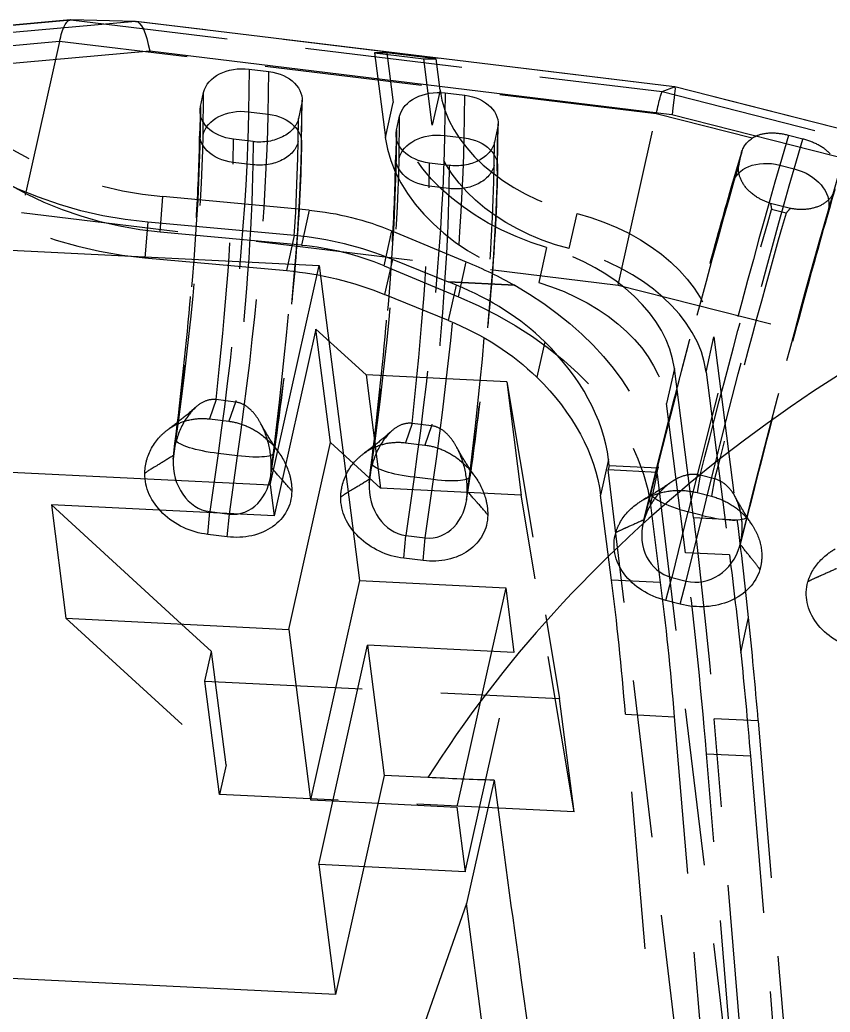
# Model space of a CAD drawing. Header units: millimetres. Extents: x -43 to 38.7, y -13 to 57.6.
# Drawn here: x -23.09 to 9.57, y 17.55 to 57.55 of the extents above; entities that cross this region are included whole.
import ezdxf

# ---------------------------------------------------------------- set-up
doc = ezdxf.new("R2010")
doc.units = ezdxf.units.MM
doc.linetypes.add('HIDDEN', pattern=[9.525, 6.35, -3.175])
doc.layers.get('0').update_dxf_attribs({"color": 253, "lineweight": 70, "true_color": 0x8faf8f})
doc.layers.add('Hidden', color=98, linetype='HIDDEN', lineweight=70, true_color=0x054805)

msp = doc.modelspace()

# ---------------------------------------------------------------- linework, layer by layer
at = {"color": 98, "lineweight": -3, "true_color": 0x054805}
for p, q in [((-21.056, 57.552), (-38.329, 56.003)), ((-38.255, 56.009), (-21.04, 57.553)), ((-18.425, 57.489), (-36.966, 55.826)), ((-18.425, 57.489), (-21.04, 57.553)), ((3.301, 54.854), (-18.407, 57.487)), ((-38.889, 54.41), (-17.859, 56.297)), ((-17.859, 56.297), (3.195, 53.743)), ((20.252, 50.536), (3.304, 54.853)), ((3.195, 53.743), (19.634, 49.555)), ((-34.629, 48.814), (-11.027, 47.645)), ((-12.996, 38.805), (-11.027, 47.645)), ((-11.027, 47.645), (-9.407, 34.949)), ((-11.157, 45.086), (-12.835, 37.55)), ((-10.574, 40.516), (-11.157, 45.086)), ((-12.252, 32.98), (-10.574, 40.516)), ((-33.482, 39.82), (-12.996, 38.805)), ((-12.996, 38.805), (-12.835, 37.55)), ((-21.82, 37.995), (-21.237, 33.425)), ((-12.835, 37.55), (-21.82, 37.995)), ((-16.574, 33.194), (-21.82, 37.995)), ((-9.407, 34.949), (-11.376, 26.109)), ((-9.407, 34.949), (-3.507, 34.657)), ((-3.507, 34.657), (-4.078, 32.092)), ((-3.507, 34.657), (-3.174, 32.047)), ((-21.237, 33.425), (-12.252, 32.98)), ((-12.252, 32.98), (-11.376, 26.109)), ((-11.043, 23.499), (-9.074, 32.339)), ((-3.174, 32.047), (-9.074, 32.339)), ((-9.074, 32.339), (-8.405, 27.092)), ((-8.405, 27.092), (-9.389, 22.672)), ((-6.643, 27.005), (-8.405, 27.092)), ((-3.976, 26.896), (-5.083, 21.923)), ((-11.376, 26.109), (-10.472, 26.064)), ((-11.043, 23.499), (-10.373, 18.252)), ((-9.389, 22.672), (-10.373, 18.252)), ((-5.083, 21.923), (-8.786, 11.381)), ((-4.035, 13.705), (-5.083, 21.923)), ((-10.373, 18.252), (-25.125, 18.983))]:
    msp.add_line(p, q, dxfattribs=at)
at = {"color": 98, "lineweight": -3, "true_color": 0x054805, "extrusion": (6.41827e-17, 5.54176e-16, -1)}
msp.add_ellipse((-21.088, 54.537), major_axis=(-0.047, -3.016), ratio=0.205574, start_param=3.119811, end_param=3.143412, dxfattribs=at)
at = {"color": 98, "lineweight": -3, "true_color": 0x054805, "extrusion": (6.41735e-17, -3.34111e-16, -1)}
msp.add_ellipse((-18.489, 53.468), major_axis=(0.063, 4.021), ratio=0.205574, start_param=0.00182, end_param=0.787218, dxfattribs=at)
at = {"color": 98, "lineweight": -3, "true_color": 0x054805, "extrusion": (1.60158e-16, 4.2182e-16, -1)}
msp.add_ellipse((2.565, 50.914), major_axis=(0.738, 3.94), ratio=0.035579, start_param=6.280892, end_param=7.04643, dxfattribs=at)
at = {"color": 98, "lineweight": -3, "true_color": 0x054805}
msp.add_ellipse((72.388, -5.243), major_axis=(-84.598, 18.838), ratio=0.689261, start_param=5.508732, end_param=6.041479, dxfattribs=at)
for points, knots in [([(-3.976, 26.896), (-4.428, 26.91), (-4.876, 26.927), (-5.759, 26.963), (-6.2, 26.983), (-6.643, 27.005)], [0.070881966, 0.070881966, 0.070881966, 0.070881966, 0.072231325, 0.072231325, 0.07356983, 0.07356983, 0.07356983, 0.07356983]), ([(-3.976, 26.896), (-3.634, 24.304), (-3.234, 21.387), (-2.551, 16.444), (-2.178, 13.772), (-1.803, 11.046), (-1.707, 10.35), (-1.613, 9.664), (-1.521, 8.985)], [-0.03785925, -0.03785925, -0.03785925, -0.03785925, -0.02706743, -0.02706743, -0.01618438, -0.01618438, -0.01618438, -0.0134062, -0.0134062, -0.0134062, -0.0134062])]:
    msp.add_open_spline(points, degree=3, knots=knots, dxfattribs=at)
at = {"layer": 'Hidden', "lineweight": -3}
for p, q in [((-21.04, 57.553), (2.804, 54.66)), ((3.299, 54.853), (-18.425, 57.489)), ((-21.492, 56.68), (-27.102, 56.177)), ((-21.492, 56.68), (-23.029, 49.78)), ((2.56, 53.762), (-21.492, 56.68)), ((-8.796, 56.226), (-8.36, 52.809)), ((-8.3, 56.223), (-8.796, 56.226)), ((-8.796, 56.226), (-6.811, 55.986)), ((-8.3, 56.223), (-8.045, 54.223)), ((-6.315, 55.982), (-8.3, 56.223)), ((-6.469, 53.304), (-6.811, 55.986)), ((-6.811, 55.986), (-6.315, 55.982)), ((-6.154, 54.718), (-6.315, 55.982)), ((-13.852, 55.566), (-13.876, 53.85)), ((-13.852, 55.566), (-13.062, 55.471)), ((-13.086, 53.754), (-13.062, 55.471)), ((2.804, 54.66), (3.299, 54.853)), ((20.263, 50.532), (3.299, 54.853)), ((-15.81, 54.061), (-15.684, 54.627)), ((-15.708, 52.91), (-15.684, 54.627)), ((-6.154, 54.718), (-6.469, 53.304)), ((-5.952, 54.608), (-5.976, 52.891)), ((-5.952, 54.608), (-5.162, 54.512)), ((-5.186, 52.796), (-5.162, 54.512)), ((2.804, 54.66), (21.428, 49.916)), ((-15.81, 54.061), (-15.823, 53.129)), ((-11.734, 54.147), (-11.86, 53.582)), ((-11.734, 54.147), (-11.758, 52.431)), ((-11.738, 52.6), (-11.714, 54.316)), ((-8.36, 52.809), (-8.045, 54.223)), ((-15.83, 53.892), (-15.843, 52.96)), ((-13.876, 53.85), (-13.086, 53.754)), ((-7.91, 53.102), (-7.784, 53.668)), ((-7.808, 51.952), (-7.784, 53.668)), ((1.023, 46.862), (2.56, 53.762)), ((6.428, 52.777), (2.56, 53.762)), ((-11.873, 52.649), (-11.86, 53.582)), ((-3.839, 51.641), (-3.814, 53.358)), ((-7.93, 52.934), (-7.943, 52.001)), ((-7.91, 53.102), (-7.923, 52.17)), ((-5.976, 52.891), (-5.186, 52.796)), ((-3.834, 53.189), (-3.96, 52.623)), ((-3.834, 53.189), (-3.859, 51.472)), ((7.887, 52.894), (7.539, 51.695)), ((8.468, 52.746), (7.887, 52.894)), ((-14.495, 51.805), (-14.482, 52.738)), ((-13.692, 52.642), (-14.482, 52.738)), ((-13.692, 52.642), (-13.705, 51.71)), ((-3.973, 51.691), (-3.96, 52.623)), ((8.12, 51.547), (8.468, 52.746)), ((5.625, 50.912), (5.991, 52.173)), ((6.005, 52.228), (5.639, 50.968)), ((5.896, 51.746), (5.991, 52.173)), ((-13.705, 51.71), (-14.495, 51.805)), ((-6.595, 50.847), (-6.582, 51.779)), ((-5.792, 51.683), (-6.582, 51.779)), ((-5.792, 51.683), (-5.805, 50.751)), ((7.539, 51.695), (8.12, 51.547)), ((-5.805, 50.751), (-6.595, 50.847)), ((9.865, 51.186), (9.499, 49.926)), ((-17.441, 48.991), (-17.332, 50.425)), ((-11.428, 49.876), (-17.332, 50.425)), ((7.966, 49.951), (7.165, 50.155)), ((-40.366, 48.225), (-23.029, 49.78)), ((-23.029, 49.78), (1.023, 46.862)), ((-11.428, 49.876), (-11.743, 48.462)), ((-0.948, 48.328), (-0.633, 49.743)), ((7.791, 49.755), (7.21, 49.903)), ((-17.928, 49.391), (-18.058, 47.959)), ((-12.016, 48.855), (-17.928, 49.391)), ((-11.743, 48.462), (-17.441, 48.991)), ((-12.331, 47.441), (-12.016, 48.855)), ((-8.413, 47.636), (-8.098, 49.05)), ((-8.098, 49.05), (-5.097, 47.801)), ((-1.862, 48.375), (-2.177, 46.961)), ((-18.058, 47.959), (-12.331, 47.441)), ((-8.413, 47.636), (-5.412, 46.386)), ((-8.078, 47.897), (-8.393, 46.483)), ((-5.82, 46.974), (-8.078, 47.897)), ((-5.412, 46.386), (-5.097, 47.801)), ((-5.82, 46.974), (-5.816, 46.988)), ((-3.146, 46.842), (-5.82, 46.974)), ((-5.494, 46.857), (-5.816, 46.988)), ((-3.142, 46.856), (-5.816, 46.988)), ((-5.812, 45.428), (-5.494, 46.857)), ((-3.142, 46.856), (-3.146, 46.842)), ((1.023, 46.862), (19.81, 42.076)), ((-5.812, 45.428), (-8.393, 46.483)), ((-9.136, 43.237), (-11.157, 45.086)), ((-1.937, 44.575), (-2.255, 43.146)), ((4.573, 43.353), (4.887, 44.768)), ((4.887, 44.768), (5.828, 37.398)), ((-9.136, 43.237), (-8.553, 38.667)), ((-3.465, 42.956), (-9.136, 43.237)), ((3.29, 43.502), (2.975, 42.088)), ((4.058, 37.486), (3.29, 43.502)), ((4.573, 43.353), (5.513, 35.984)), ((-3.465, 42.956), (-2.882, 38.386)), ((-3.465, 42.956), (-1.337, 30.188)), ((-15.184, 42.24), (-15.453, 41.463)), ((-14.394, 42.144), (-15.184, 42.24)), ((-14.394, 42.144), (-14.663, 41.368)), ((3.743, 36.071), (2.975, 42.088)), ((-15.453, 41.463), (-14.663, 41.368)), ((-7.284, 41.282), (-7.553, 40.505)), ((-6.494, 41.186), (-7.284, 41.282)), ((-6.494, 41.186), (-6.763, 40.409)), ((-16.912, 39.847), (-16.804, 40.6)), ((-10.574, 40.516), (-8.553, 38.667)), ((-7.553, 40.505), (-6.763, 40.409)), ((-15.103, 40.069), (-15.438, 37.725)), ((-14.313, 39.974), (-15.103, 40.069)), ((-12.981, 39.167), (-12.85, 40.086)), ((-12.854, 40.12), (-12.962, 39.368)), ((-16.911, 39.86), (-16.912, 39.847)), ((-14.648, 37.629), (-14.313, 39.974)), ((-9.012, 38.889), (-8.904, 39.641)), ((0.638, 39.822), (0.319, 38.393)), ((0.667, 39.588), (0.638, 39.822)), ((-12.962, 39.368), (-12.961, 39.381)), ((0.667, 39.588), (0.627, 39.408)), ((3.524, 15.149), (0.627, 39.408)), ((2.593, 39.31), (0.627, 39.408)), ((0.667, 39.588), (2.634, 39.491)), ((2.326, 37.987), (2.603, 39.233)), ((2.593, 39.31), (2.634, 39.491)), ((2.603, 39.233), (5.491, 15.052)), ((-9.011, 38.902), (-9.012, 38.889)), ((-7.203, 39.111), (-7.538, 36.766)), ((-6.413, 39.015), (-7.203, 39.111)), ((-6.748, 36.67), (-6.413, 39.015)), ((-5.082, 38.208), (-4.951, 39.128)), ((-4.955, 39.162), (-5.062, 38.41)), ((4.329, 39.193), (4.206, 38.493)), ((4.91, 39.045), (4.329, 39.193)), ((4.91, 39.045), (4.787, 38.345)), ((-2.882, 38.386), (-8.553, 38.667)), ((-5.062, 38.41), (-5.061, 38.423)), ((2.341, 38.509), (2.036, 37.269)), ((2.051, 37.329), (2.345, 38.522)), ((4.206, 38.493), (4.787, 38.345)), ((-0.754, 25.618), (-2.882, 38.386)), ((0.757, 34.96), (0.319, 38.393)), ((-15.52, 36.806), (-15.438, 37.725)), ((-15.438, 37.725), (-14.648, 37.629)), ((-14.73, 36.71), (-14.648, 37.629)), ((2.326, 37.987), (2.724, 34.863)), ((3.84, 37.721), (3.188, 35.074)), ((4.422, 37.573), (3.84, 37.721)), ((2.053, 37.335), (2.051, 37.329)), ((3.769, 34.926), (4.422, 37.573)), ((4.058, 37.486), (5.828, 37.398)), ((6.22, 37.535), (5.926, 36.342)), ((-14.73, 36.71), (-15.52, 36.806)), ((-7.62, 35.847), (-7.538, 36.766)), ((-7.538, 36.766), (-6.748, 36.67)), ((-6.83, 35.752), (-6.748, 36.67)), ((5.944, 36.412), (5.944, 36.413)), ((5.513, 35.984), (3.743, 36.071)), ((5.926, 36.342), (5.927, 36.348)), ((-6.83, 35.752), (-7.62, 35.847)), ((2.724, 34.863), (0.757, 34.96)), ((2.942, 34.142), (3.188, 35.074)), ((3.188, 35.074), (3.769, 34.926)), ((3.523, 33.994), (3.769, 34.926)), ((3.523, 33.994), (2.942, 34.142)), ((-21.237, 33.425), (-14.781, 27.517)), ((5.967, 32.046), (6.282, 33.46)), ((-15.364, 32.087), (-16.574, 33.194)), ((-15.63, 30.896), (-15.364, 32.087)), ((-14.781, 27.517), (-15.364, 32.087)), ((-4.078, 32.092), (-5.475, 25.817)), ((-5.142, 23.207), (-3.174, 32.047)), ((-15.63, 30.896), (-1.337, 30.188)), ((-15.047, 26.326), (-15.63, 30.896)), ((-0.754, 25.618), (-1.337, 30.188)), ((1.32, 29.555), (3.287, 29.458)), ((2.898, 10.604), (1.32, 29.555)), ((3.287, 29.458), (5.919, -2.156)), ((6.671, 29.291), (4.901, 29.378)), ((7.569, -2.652), (4.901, 29.378)), ((6.671, 29.291), (9.339, -2.74)), ((4.586, 27.964), (6.356, 27.876)), ((7.254, -4.067), (4.586, 27.964)), ((6.356, 27.876), (8.904, -2.718)), ((-14.781, 27.517), (-15.047, 26.326)), ((-0.754, 25.618), (-15.047, 26.326)), ((-10.472, 26.064), (-5.475, 25.817)), ((-5.475, 25.817), (-5.142, 23.207)), ((-5.142, 23.207), (-11.043, 23.499))]:
    msp.add_line(p, q, dxfattribs=at)
at = {"layer": 'Hidden', "lineweight": -3, "extrusion": (6.41827e-17, 5.54176e-16, -1)}
msp.add_ellipse((-21.088, 54.537), major_axis=(-0.047, -3.016), ratio=0.205574, start_param=2.358014, end_param=3.119811, dxfattribs=at)
at = {"layer": 'Hidden', "lineweight": -3}
for centre, major_axis, ratio, start_param, end_param in [((-17.644, 57.786), (-10.309, 2.268), 0.685769, 0.527076, 1.75046), ((-18.442, 56.13), (-11.425, 2.519), 0.686466, 0.51803, 1.754333), ((0.73, 54.377), (-6.833, 1.521), 0.689261, 0.243551, 1.524596), ((-15.448, 43.146), (-1.806, -14.891), 0.102698, 1.368575, 2.376055), ((-17.818, 43.434), (-1.614, -13.302), 0.102698, 1.368575, 2.376055), ((-0.1, 52.4), (-8.199, 1.826), 0.689261, 0.243551, 1.469916), ((-14.487, 40.91), (-1.999, -16.479), 0.102698, 1.490347, 2.376055), ((-7.549, 42.188), (-1.806, -14.891), 0.102698, 1.368575, 2.376055), ((-16.857, 41.198), (-1.806, -14.891), 0.102698, 1.653321, 2.376055), ((-9.919, 42.475), (-1.614, -13.302), 0.102698, 1.368575, 2.376055), ((-6.587, 39.952), (-1.999, -16.479), 0.102698, 1.490347, 2.376055), ((3.202, 39.715), (4.123, 16.183), 0.031863, 0.74074, 1.726523), ((5.177, 41.087), (3.703, 14.536), 0.031863, 0.760952, 1.812602), ((-8.957, 40.239), (-1.806, -14.891), 0.102698, 1.653321, 2.376055), ((5.429, 39.147), (3.703, 14.536), 0.031863, 0.760952, 1.585932), ((7.404, 40.52), (3.283, 12.888), 0.031863, 0.760952, 1.812602), ((-11.701, 42.164), (-9.312, 2.074), 0.689261, 4.469934, 4.898124), ((-11.507, 42.874), (-7.779, 1.732), 0.689261, 4.460663, 4.894738), ((-3.594, 43.843), (-6.833, 1.521), 0.689261, 3.385144, 4.611508), ((-2.311, 43.694), (-6.833, 1.521), 0.689261, 3.385144, 4.666189), ((-8.996, 41.316), (-9, 2.004), 0.689261, 3.977544, 4.469934), ((-10.986, 40.397), (-11.537, 2.569), 0.689261, 3.385144, 3.977544), ((-15.332, 39.656), (0.149, -1.937), 0.8139, 4.550814, 6.12161), ((-14.542, 39.56), (0.149, -1.937), 0.8139, 6.12161, 7.692406), ((-10.181, 39.866), (-12.666, 2.931), 0.705972, 3.390997, 3.399268), ((-7.432, 38.697), (0.149, -1.937), 0.8139, 4.550814, 6.12161), ((-6.642, 38.602), (0.149, -1.937), 0.8139, 6.12161, 7.692406), ((3.992, 38.103), (-1.651, 0.407), 0.239334, 6.250363, 7.821159), ((3.698, 36.91), (-0.659, -1.79), 0.889933, 4.804577, 6.375373), ((4.573, 37.955), (-1.651, 0.407), 0.239334, 1.537974, 3.10877), ((-5.983, -15.641), (-3.709, -74.908), 0.174717, 2.294244, 2.366156), ((-8.068, -16.968), (-3.709, -74.908), 0.174717, 2.222703, 2.366156), ((4.279, 36.762), (-0.659, -1.79), 0.889933, 0.092188, 1.662984), ((-7.116, -0.399), (-2.473, -49.939), 0.174717, 2.222703, 2.366156), ((-5.983, -15.641), (-3.709, -74.908), 0.174717, 2.222703, 2.294244)]:
    msp.add_ellipse(centre, major_axis=major_axis, ratio=ratio, start_param=start_param, end_param=end_param, dxfattribs=at)
at = {"layer": 'Hidden', "lineweight": -3, "extrusion": (-3.50566e-16, 1.34153e-16, -1)}
msp.add_ellipse((-18.312, 57.561), major_axis=(-11.425, 2.519), ratio=0.686466, start_param=4.528852, end_param=5.765155, dxfattribs=at)
at = {"layer": 'Hidden', "lineweight": -3, "extrusion": (6.85899e-17, -5.64955e-17, -1)}
msp.add_ellipse((-14.104, 54.435), major_axis=(-1.6, 0.023), ratio=0.717198, start_param=0.147909, end_param=1.718705, dxfattribs=at)
at = {"layer": 'Hidden', "lineweight": -3, "extrusion": (7.01739e-17, 5.45155e-17, -1)}
for centre in [(-13.314, 54.339), (-13.338, 52.622)]:
    msp.add_ellipse(centre, major_axis=(-1.6, 0.023), ratio=0.717198, start_param=1.718705, end_param=3.289501, dxfattribs=at)
at = {"layer": 'Hidden', "lineweight": -3, "extrusion": (1.60158e-16, 4.2182e-16, -1)}
msp.add_ellipse((2.565, 50.914), major_axis=(0.738, 3.94), ratio=0.035579, start_param=6.261032, end_param=6.280892, dxfattribs=at)
at = {"layer": 'Hidden', "lineweight": -3, "extrusion": (-3.36085e-16, 7.39545e-17, -1)}
msp.add_ellipse((-17.752, 56.352), major_axis=(-10.309, 2.268), ratio=0.685769, start_param=4.532726, end_param=5.756109, dxfattribs=at)
at = {"layer": 'Hidden', "lineweight": -3, "extrusion": (6.93819e-17, -9.89984e-19, -1)}
for centre, start_param, end_param in [((-6.204, 53.476), 0.147909, 1.718705), ((-5.414, 53.381), 1.718705, 3.289501), ((-5.54, 52.815), 3.289501, 4.860298)]:
    msp.add_ellipse(centre, major_axis=(-1.6, 0.023), ratio=0.717198, start_param=start_param, end_param=end_param, dxfattribs=at)
at = {"layer": 'Hidden', "lineweight": -3, "extrusion": (5.10832e-16, 2.50224e-15, -1)}
msp.add_ellipse((2.253, 51.705), major_axis=(-0.553, -2.955), ratio=0.035579, start_param=2.334041, end_param=3.119439, dxfattribs=at)
at = {"layer": 'Hidden', "lineweight": -3, "extrusion": (9.71346e-17, -1.38598e-18, -1)}
msp.add_ellipse((-14.23, 53.869), major_axis=(-1.6, 0.023), ratio=0.717198, start_param=4.860298, end_param=6.431094, dxfattribs=at)
at = {"layer": 'Hidden', "lineweight": -3, "extrusion": (5.09233e-18, -5.80047e-17, -1)}
for centre, major_axis, start_param, end_param in [((0.215, 53.814), (8.199, -1.826), 1.671677, 2.898041), ((0.415, 52.963), (6.833, -1.521), 1.616997, 2.898041), ((-1.996, 45.109), (6.833, -1.521), 4.758589, 6.039634), ((-10.144, 40.034), (12.689, -2.826), 4.964115, 5.136624), ((-10.141, 40.048), (12.689, -2.826), 5.136624, 6.031363), ((-3.909, 42.428), (6.833, -1.521), 4.81327, 6.039634), ((-10.459, 38.62), (12.689, -2.826), 4.964115, 6.039634)]:
    msp.add_ellipse(centre, major_axis=major_axis, ratio=0.689261, start_param=start_param, end_param=end_param, dxfattribs=at)
at = {"layer": 'Hidden', "lineweight": -3, "extrusion": (8.24663e-17, -5.66935e-17, -1)}
for centre, start_param, end_param in [((-14.128, 52.718), 0.147909, 1.718705), ((-13.44, 53.773), 3.289501, 4.860298)]:
    msp.add_ellipse(centre, major_axis=(-1.6, 0.023), ratio=0.717198, start_param=start_param, end_param=end_param, dxfattribs=at)
at = {"layer": 'Hidden', "lineweight": -3, "extrusion": (4.84219e-17, -6.17924e-17, -1)}
for centre, major_axis, end_param in [((-16.238, 43.242), (1.806, 14.891), 1.773017), ((-18.437, 41.389), (1.999, 16.479), 1.651246)]:
    msp.add_ellipse(centre, major_axis=major_axis, ratio=0.102698, start_param=0.765537, end_param=end_param, dxfattribs=at)
at = {"layer": 'Hidden', "lineweight": -3, "extrusion": (5.62975e-17, 5.47135e-17, -1)}
for centre in [(-14.243, 52.937), (-6.343, 51.979)]:
    msp.add_ellipse(centre, major_axis=(-1.6, 0.023), ratio=0.717198, start_param=4.860298, end_param=6.431094, dxfattribs=at)
at = {"layer": 'Hidden', "lineweight": -3, "extrusion": (8.40502e-17, 5.43175e-17, -1)}
for centre, start_param, end_param in [((-6.33, 52.911), 4.860298, 6.431094), ((-5.438, 51.664), 1.718705, 3.289501)]:
    msp.add_ellipse(centre, major_axis=(-1.6, 0.023), ratio=0.717198, start_param=start_param, end_param=end_param, dxfattribs=at)
at = {"layer": 'Hidden', "lineweight": -3, "extrusion": (2.69608e-17, -5.59015e-17, -1)}
msp.add_ellipse((-6.228, 51.76), major_axis=(-1.6, 0.023), ratio=0.717198, start_param=0.147909, end_param=1.718705, dxfattribs=at)
at = {"layer": 'Hidden', "lineweight": -3, "extrusion": (3.46451e-17, -6.01211e-17, -1)}
for centre, major_axis, end_param in [((-8.339, 42.284), (1.806, 14.891), 1.773017), ((-10.537, 40.431), (1.999, 16.479), 1.651246)]:
    msp.add_ellipse(centre, major_axis=major_axis, ratio=0.102698, start_param=0.765537, end_param=end_param, dxfattribs=at)
at = {"layer": 'Hidden', "lineweight": -3, "extrusion": (9.55507e-17, -1.12397e-16, -1)}
for centre in [(-13.453, 52.841), (-5.553, 51.883)]:
    msp.add_ellipse(centre, major_axis=(-1.6, 0.023), ratio=0.717198, start_param=3.289501, end_param=4.860298, dxfattribs=at)
at = {"layer": 'Hidden', "lineweight": -3, "extrusion": (1.03123e-16, 4.34079e-17, -1)}
msp.add_ellipse((-13.868, 42.954), major_axis=(1.614, 13.302), ratio=0.102698, start_param=0.765537, end_param=1.773017, dxfattribs=at)
at = {"layer": 'Hidden', "lineweight": -3, "extrusion": (9.76201e-17, 8.72416e-17, -1)}
msp.add_ellipse((7.638, 51.753), major_axis=(-1.632, 0.475), ratio=0.723812, start_param=6.236991, end_param=6.835187, dxfattribs=at)
at = {"layer": 'Hidden', "lineweight": -3, "extrusion": (8.26607e-17, -1.00279e-17, -1)}
msp.add_ellipse((-16.067, 41.102), major_axis=(1.806, 14.891), ratio=0.102698, start_param=0.765537, end_param=1.488272, dxfattribs=at)
at = {"layer": 'Hidden', "lineweight": -3, "extrusion": (3.33155e-17, -9.68408e-18, -1)}
msp.add_ellipse((7.271, 50.493), major_axis=(-1.632, 0.475), ratio=0.723812, start_param=6.236991, end_param=7.807787, dxfattribs=at)
at = {"layer": 'Hidden', "lineweight": -3, "extrusion": (6.19955e-17, -7.52092e-18, -1)}
msp.add_ellipse((-5.969, 41.996), major_axis=(1.614, 13.302), ratio=0.102698, start_param=0.765537, end_param=1.773017, dxfattribs=at)
at = {"layer": 'Hidden', "lineweight": -3, "extrusion": (6.74965e-17, 4.00899e-17, -1)}
for centre, major_axis, start_param, end_param in [((5.758, 40.939), (-3.703, -14.536), 1.328991, 2.380641), ((7.076, 38.728), (-4.123, -16.183), 1.41507, 2.400853)]:
    msp.add_ellipse(centre, major_axis=major_axis, ratio=0.031863, start_param=start_param, end_param=end_param, dxfattribs=at)
at = {"layer": 'Hidden', "lineweight": -3, "extrusion": (5.9968e-17, -1.74313e-17, -1)}
msp.add_ellipse((7.852, 50.345), major_axis=(-1.632, 0.475), ratio=0.723812, start_param=1.524602, end_param=3.095398, dxfattribs=at)
at = {"layer": 'Hidden', "lineweight": -3, "extrusion": (5.90913e-17, 4.2231e-17, -1)}
for centre, major_axis, start_param in [((3.53, 41.507), (-3.283, -12.888), 1.328991), ((4.848, 39.295), (-3.703, -14.536), 1.555661)]:
    msp.add_ellipse(centre, major_axis=major_axis, ratio=0.031863, start_param=start_param, end_param=2.380641, dxfattribs=at)
at = {"layer": 'Hidden', "lineweight": -3, "extrusion": (8.24576e-17, 4.59149e-17, -1)}
msp.add_ellipse((-8.167, 40.143), major_axis=(1.806, 14.891), ratio=0.102698, start_param=0.765537, end_param=1.488272, dxfattribs=at)
at = {"layer": 'Hidden', "lineweight": -3, "extrusion": (3.71858e-18, -5.76988e-17, -1)}
msp.add_ellipse((-11.192, 44.289), major_axis=(7.779, -1.732), ratio=0.689261, start_param=4.53004, end_param=4.964115, dxfattribs=at)
at = {"layer": 'Hidden', "lineweight": -3, "extrusion": (3.96712e-18, -5.77542e-17, -1)}
msp.add_ellipse((-12.016, 40.75), major_axis=(9.312, -2.074), ratio=0.689261, start_param=4.526654, end_param=4.954844, dxfattribs=at)
at = {"layer": 'Hidden', "lineweight": -3, "extrusion": (1.78024e-17, -6.0835e-17, -1)}
msp.add_ellipse((-9.314, 39.888), major_axis=(9, -2.004), ratio=0.689261, start_param=4.954844, end_param=5.447234, dxfattribs=at)
at = {"layer": 'Hidden', "lineweight": -3, "extrusion": (1.8055e-17, -6.08912e-17, -1)}
msp.add_ellipse((-11.305, 38.969), major_axis=(11.537, -2.569), ratio=0.689261, start_param=5.447234, end_param=6.039634, dxfattribs=at)
at = {"layer": 'Hidden', "lineweight": -3, "extrusion": (7.65366e-17, 4.51494e-17, -1)}
msp.add_ellipse((-15.224, 40.408), major_axis=(1.584, -0.226), ratio=0.199784, start_param=1.465793, end_param=3.036589, dxfattribs=at)
at = {"layer": 'Hidden', "lineweight": -3, "extrusion": (3.33718e-17, -6.08371e-17, -1)}
for centre in [(-14.434, 40.312), (-6.534, 39.354)]:
    msp.add_ellipse(centre, major_axis=(1.584, -0.226), ratio=0.199784, start_param=6.178182, end_param=7.748978, dxfattribs=at)
at = {"layer": 'Hidden', "lineweight": -3, "extrusion": (4.80849e-17, -6.86335e-18, -1)}
msp.add_ellipse((-7.324, 39.449), major_axis=(1.584, -0.226), ratio=0.199784, start_param=1.465793, end_param=3.036589, dxfattribs=at)
at = {"layer": 'Hidden', "lineweight": -3, "extrusion": (-5.45145e-16, 1.85769e-16, -1)}
msp.add_ellipse((-15.489, 38.949), major_axis=(2.476, -0.844), ratio=0.805357, start_param=1.314858, end_param=2.887507, dxfattribs=at)
at = {"layer": 'Hidden', "lineweight": -3, "extrusion": (3.08697e-16, -1.05194e-16, -1)}
msp.add_ellipse((-14.699, 38.853), major_axis=(2.476, -0.844), ratio=0.805357, start_param=6.025393, end_param=7.598043, dxfattribs=at)
at = {"layer": 'Hidden', "lineweight": -3, "extrusion": (1.18224e-16, -4.02872e-17, -1)}
msp.add_ellipse((-7.589, 37.99), major_axis=(2.476, -0.844), ratio=0.805357, start_param=1.314858, end_param=2.887507, dxfattribs=at)
at = {"layer": 'Hidden', "lineweight": -3, "extrusion": (9.5893e-16, -3.26774e-16, -1)}
msp.add_ellipse((-6.799, 37.894), major_axis=(2.476, -0.844), ratio=0.805357, start_param=6.025393, end_param=7.598043, dxfattribs=at)
at = {"layer": 'Hidden', "lineweight": -3, "extrusion": (6.9304e-17, -3.43183e-18, -1)}
for centre, major_axis, start_param, end_param in [((-7.753, -15.554), (3.709, 74.908), 0.775437, 0.918889), ((-6.298, -17.056), (3.709, 74.908), 0.775437, 0.847348), ((-5.15, -0.497), (2.473, 49.939), 0.775437, 0.918889), ((-6.298, -17.056), (3.709, 74.908), 0.847348, 0.918889)]:
    msp.add_ellipse(centre, major_axis=major_axis, ratio=0.174717, start_param=start_param, end_param=end_param, dxfattribs=at)
at = {"layer": 'Hidden', "lineweight": -3, "extrusion": (-5.58484e-16, 1.0883e-16, -1)}
msp.add_ellipse((3.54, 36.203), major_axis=(-2.651, 0.517), ratio=0.793147, start_param=4.784184, end_param=6.355834, dxfattribs=at)
at = {"layer": 'Hidden', "lineweight": -3, "extrusion": (3.74192e-16, -1.29473e-16, -1)}
msp.add_ellipse((4.122, 36.055), major_axis=(-2.651, 0.517), ratio=0.793147, start_param=3.212533, end_param=4.784184, dxfattribs=at)
at = {"layer": 'Hidden', "lineweight": -3, "extrusion": (-1.0714e-15, 1.52225e-16, -1)}
msp.add_ellipse((11.289, 34.229), major_axis=(-2.651, 0.517), ratio=0.793147, start_param=4.784184, end_param=6.355834, dxfattribs=at)
at = {"layer": 'Hidden', "lineweight": -3}
for points, knots in [([(-16.89, 40.089), (-16.63, 42.112), (-16.408, 44.149), (-16.117, 47.433), (-16.023, 48.717), (-15.894, 51.023), (-15.856, 52.051), (-15.843, 52.96)], [0.00021807, 0.00021807, 0.00021807, 0.00021807, 0.00635502, 0.00635502, 0.01059405, 0.01059405, 0.01457402, 0.01457402, 0.01457402, 0.01457402]), ([(7.887, 52.894), (7.68, 52.947), (7.455, 52.98), (7.029, 52.985), (6.828, 52.955), (6.661, 52.893)], [0.005574495, 0.005574495, 0.005574495, 0.005574495, 0.00621684, 0.00621684, 0.006859184, 0.006859184, 0.006859184, 0.006859184]), ([(-11.738, 52.6), (-11.757, 51.293), (-11.833, 49.806), (-12.057, 46.85), (-12.197, 45.38), (-12.509, 42.609), (-12.673, 41.331), (-12.85, 40.086)], [0.00030774, 0.00030774, 0.00030774, 0.00030774, 0.00586176, 0.00586176, 0.0107616, 0.0107616, 0.01492716, 0.01492716, 0.01492716, 0.01492716]), ([(9.57, 52.152), (9.446, 52.287), (9.28, 52.41), (8.896, 52.613), (8.678, 52.692), (8.468, 52.746)], [0.004289667, 0.004289667, 0.004289667, 0.004289667, 0.004925344, 0.004925344, 0.005574495, 0.005574495, 0.005574495, 0.005574495]), ([(-8.99, 39.13), (-8.73, 41.153), (-8.509, 43.191), (-8.218, 46.475), (-8.124, 47.758), (-7.994, 50.065), (-7.956, 51.092), (-7.943, 52.001)], [0.00021807, 0.00021807, 0.00021807, 0.00021807, 0.00635502, 0.00635502, 0.01059405, 0.01059405, 0.01457402, 0.01457402, 0.01457402, 0.01457402]), ([(-3.839, 51.641), (-3.857, 50.335), (-3.934, 48.847), (-4.157, 45.892), (-4.297, 44.422), (-4.61, 41.651), (-4.773, 40.373), (-4.951, 39.128)], [0.00030774, 0.00030774, 0.00030774, 0.00030774, 0.00586176, 0.00586176, 0.0107616, 0.0107616, 0.01492716, 0.01492716, 0.01492716, 0.01492716]), ([(7.165, 50.155), (6.992, 50.21), (6.809, 50.29), (6.49, 50.481), (6.309, 50.631), (6.069, 50.914), (5.966, 51.097), (5.872, 51.411), (5.863, 51.598), (5.896, 51.746)], [0.005146347, 0.005146347, 0.005146347, 0.005146347, 0.005665153, 0.005665153, 0.006294595, 0.006294595, 0.006924124, 0.006924124, 0.007553709, 0.007553709, 0.007553709, 0.007553709]), ([(2.341, 38.509), (2.683, 39.898), (3.045, 41.332), (3.846, 44.441), (4.279, 46.077), (5.028, 48.823), (5.349, 49.972), (5.639, 50.968)], [0.00081641, 0.00081641, 0.00081641, 0.00081641, 0.00524423, 0.00524423, 0.01048426, 0.01048426, 0.014857, 0.014857, 0.014857, 0.014857]), ([(9.756, 50.703), (9.424, 49.569), (9.045, 48.224), (8.199, 45.135), (7.74, 43.414), (6.825, 39.904), (6.376, 38.143), (5.944, 36.412)], [0.00101634, 0.00101634, 0.00101634, 0.00101634, 0.00628343, 0.00628343, 0.01177972, 0.01177972, 0.01707088, 0.01707088, 0.01707088, 0.01707088]), ([(9.756, 50.705), (9.716, 50.572), (9.638, 50.434), (9.434, 50.214), (9.266, 50.1), (8.931, 49.963), (8.707, 49.916), (8.341, 49.9), (8.144, 49.916), (7.966, 49.951)], [0.002593438, 0.002593438, 0.002593438, 0.002593438, 0.003147458, 0.003147458, 0.003776988, 0.003776988, 0.00440643, 0.00440643, 0.004925235, 0.004925235, 0.004925235, 0.004925235]), ([(7.165, 50.155), (7.18, 50.075), (7.194, 49.995), (7.209, 49.913), (7.21, 49.907), (7.21, 49.903)], [0.0216191355, 0.0216191355, 0.0216191355, 0.0216191355, 0.0219529394, 0.0219529394, 0.0219710177, 0.0219710177, 0.0219710177, 0.0219710177]), ([(7.791, 49.755), (7.794, 49.758), (7.798, 49.762), (7.856, 49.827), (7.911, 49.889), (7.966, 49.951)], [0, 0, 0, 0, 0.0000180783, 0.0000180783, 0.0003518822, 0.0003518822, 0.0003518822, 0.0003518822]), ([(-15.184, 42.24), (-15.32, 42.257), (-15.46, 42.238), (-15.741, 42.136), (-15.884, 42.043), (-16.012, 41.928), (-16.015, 41.926), (-16.017, 41.924)], [0.010963569, 0.010963569, 0.010963569, 0.010963569, 0.011633951, 0.011633951, 0.012412415, 0.012412415, 0.012425946, 0.012425946, 0.012425946, 0.012425946]), ([(-13.375, 41.268), (-13.445, 41.4), (-13.525, 41.526), (-13.615, 41.64), (-13.727, 41.782), (-13.857, 41.908), (-14, 41.998), (-14.123, 42.076), (-14.258, 42.128), (-14.394, 42.144)], [-0.020899621, -0.020899621, -0.020899621, -0.020899621, -0.020274784, -0.020274784, -0.020274784, -0.019496221, -0.019496221, -0.019496221, -0.018825819, -0.018825819, -0.018825819, -0.018825819]), ([(-16.017, 41.924), (-16.017, 41.924), (-16.017, 41.924), (-16.018, 41.923), (-16.018, 41.923), (-16.019, 41.922), (-16.02, 41.922), (-16.022, 41.92), (-16.023, 41.919), (-16.195, 41.764), (-16.374, 41.613), (-16.744, 41.316), (-16.934, 41.17), (-17.13, 41.027)], [-0.000001228, -0.000001228, -0.000001228, -0.000001228, 0, 0, 0.000001837, 0.000001837, 0.000005512, 0.000005512, 0.000012861, 0.000012861, 0.000944541, 0.000944541, 0.001856989, 0.001856989, 0.001856989, 0.001856989]), ([(-16.017, 41.924), (-16.191, 41.767), (-16.341, 41.569), (-16.641, 41.053), (-16.769, 40.71), (-16.861, 40.279), (-16.876, 40.19), (-16.888, 40.101)], [0.012425946, 0.012425946, 0.012425946, 0.012425946, 0.01350016, 0.01350016, 0.015050336, 0.015050336, 0.015445857, 0.015445857, 0.015445857, 0.015445857]), ([(-17.13, 41.027), (-17.018, 41.109), (-16.895, 41.184), (-16.763, 41.248), (-16.567, 41.343), (-16.344, 41.416), (-16.104, 41.453), (-15.898, 41.485), (-15.674, 41.49), (-15.453, 41.463)], [-0.012940582, -0.012940582, -0.012940582, -0.012940582, -0.012412415, -0.012412415, -0.012412415, -0.011633951, -0.011633951, -0.011633951, -0.010963569, -0.010963569, -0.010963569, -0.010963569]), ([(-14.663, 41.368), (-14.443, 41.341), (-14.219, 41.282), (-13.777, 41.105), (-13.557, 40.977), (-13.096, 40.637), (-12.872, 40.406), (-12.678, 40.143), (-12.661, 40.121), (-12.646, 40.099)], [0.018825819, 0.018825819, 0.018825819, 0.018825819, 0.019496221, 0.019496221, 0.020274784, 0.020274784, 0.021362725, 0.021362725, 0.021463294, 0.021463294, 0.021463294, 0.021463294]), ([(-12.957, 39.517), (-12.955, 39.643), (-12.96, 39.77), (-12.973, 39.896), (-12.975, 39.925), (-12.978, 39.954), (-12.982, 39.984), (-13.021, 40.313), (-13.105, 40.65), (-13.233, 40.966), (-13.275, 41.068), (-13.322, 41.17), (-13.375, 41.268)], [-0.023464513, -0.023464513, -0.023464513, -0.023464513, -0.022913068, -0.022913068, -0.022913068, -0.022787161, -0.022787161, -0.022787161, -0.021362725, -0.021362725, -0.021362725, -0.020899621, -0.020899621, -0.020899621, -0.020899621]), ([(-12.646, 40.099), (-12.781, 40.292), (-12.911, 40.486), (-13.155, 40.875), (-13.27, 41.072), (-13.375, 41.268)], [0, 0, 0, 0, 0.000904522, 0.000904522, 0.001818596, 0.001818596, 0.001818596, 0.001818596]), ([(-7.284, 41.282), (-7.42, 41.298), (-7.56, 41.28), (-7.841, 41.178), (-7.984, 41.085), (-8.113, 40.97), (-8.115, 40.968), (-8.117, 40.966)], [0.010963569, 0.010963569, 0.010963569, 0.010963569, 0.011633951, 0.011633951, 0.012412415, 0.012412415, 0.012425946, 0.012425946, 0.012425946, 0.012425946]), ([(-18.056, 39.264), (-18.054, 39.443), (-18.029, 39.62), (-17.984, 39.79), (-17.892, 40.134), (-17.712, 40.463), (-17.45, 40.743), (-17.355, 40.844), (-17.248, 40.939), (-17.13, 41.027)], [-0.015814947, -0.015814947, -0.015814947, -0.015814947, -0.015050336, -0.015050336, -0.015050336, -0.01350016, -0.01350016, -0.01350016, -0.012940582, -0.012940582, -0.012940582, -0.012940582]), ([(-8.117, 40.966), (-8.117, 40.966), (-8.117, 40.966), (-8.118, 40.965), (-8.118, 40.965), (-8.119, 40.964), (-8.12, 40.963), (-8.122, 40.961), (-8.123, 40.96), (-8.295, 40.806), (-8.474, 40.654), (-8.844, 40.357), (-9.034, 40.212), (-9.23, 40.068)], [-0.000001227, -0.000001227, -0.000001227, -0.000001227, 0, 0, 0.000001837, 0.000001837, 0.000005512, 0.000005512, 0.000012861, 0.000012861, 0.000944541, 0.000944541, 0.00185699, 0.00185699, 0.00185699, 0.00185699]), ([(-8.117, 40.966), (-8.291, 40.809), (-8.441, 40.611), (-8.741, 40.095), (-8.869, 39.751), (-8.961, 39.32), (-8.977, 39.232), (-8.989, 39.143)], [0.012425946, 0.012425946, 0.012425946, 0.012425946, 0.01350016, 0.01350016, 0.015050336, 0.015050336, 0.015445857, 0.015445857, 0.015445857, 0.015445857]), ([(-5.475, 40.309), (-5.545, 40.441), (-5.626, 40.567), (-5.715, 40.681), (-5.827, 40.823), (-5.957, 40.95), (-6.1, 41.04), (-6.223, 41.117), (-6.359, 41.169), (-6.494, 41.186)], [-0.020899621, -0.020899621, -0.020899621, -0.020899621, -0.020274784, -0.020274784, -0.020274784, -0.019496221, -0.019496221, -0.019496221, -0.018825819, -0.018825819, -0.018825819, -0.018825819]), ([(-9.23, 40.068), (-9.118, 40.151), (-8.995, 40.225), (-8.863, 40.29), (-8.667, 40.384), (-8.444, 40.458), (-8.205, 40.495), (-7.998, 40.527), (-7.774, 40.532), (-7.553, 40.505)], [-0.012940582, -0.012940582, -0.012940582, -0.012940582, -0.012412415, -0.012412415, -0.012412415, -0.011633951, -0.011633951, -0.011633951, -0.010963569, -0.010963569, -0.010963569, -0.010963569]), ([(-6.763, 40.409), (-6.543, 40.382), (-6.319, 40.323), (-5.877, 40.146), (-5.657, 40.019), (-5.196, 39.679), (-4.972, 39.447), (-4.778, 39.185), (-4.762, 39.163), (-4.746, 39.14)], [0.018825819, 0.018825819, 0.018825819, 0.018825819, 0.019496221, 0.019496221, 0.020274784, 0.020274784, 0.021362725, 0.021362725, 0.021463294, 0.021463294, 0.021463294, 0.021463294]), ([(-12.646, 40.099), (-12.439, 39.803), (-12.293, 39.488), (-12.203, 39.146), (-12.195, 39.116), (-12.154, 38.931), (-12.135, 38.775), (-12.132, 38.62)], [0.021463294, 0.021463294, 0.021463294, 0.021463294, 0.022787161, 0.022787161, 0.022913068, 0.022913068, 0.023570854, 0.023570854, 0.023570854, 0.023570854]), ([(-10.157, 38.306), (-10.154, 38.485), (-10.129, 38.662), (-10.084, 38.831), (-9.992, 39.176), (-9.812, 39.505), (-9.55, 39.784), (-9.455, 39.885), (-9.348, 39.981), (-9.23, 40.068)], [-0.015814947, -0.015814947, -0.015814947, -0.015814947, -0.015050336, -0.015050336, -0.015050336, -0.01350016, -0.01350016, -0.01350016, -0.012940582, -0.012940582, -0.012940582, -0.012940582]), ([(-5.057, 38.559), (-5.055, 38.684), (-5.061, 38.811), (-5.073, 38.938), (-5.075, 38.967), (-5.079, 38.996), (-5.082, 39.025), (-5.121, 39.354), (-5.205, 39.692), (-5.334, 40.007), (-5.375, 40.11), (-5.422, 40.211), (-5.475, 40.309)], [-0.023464513, -0.023464513, -0.023464513, -0.023464513, -0.022913068, -0.022913068, -0.022913068, -0.022787161, -0.022787161, -0.022787161, -0.021362725, -0.021362725, -0.021362725, -0.020899621, -0.020899621, -0.020899621, -0.020899621]), ([(-4.746, 39.14), (-4.881, 39.334), (-5.011, 39.527), (-5.255, 39.917), (-5.37, 40.113), (-5.475, 40.309)], [0, 0, 0, 0, 0.000904522, 0.000904522, 0.001818596, 0.001818596, 0.001818596, 0.001818596]), ([(-16.901, 39.995), (-16.916, 39.985), (-16.931, 39.975), (-17.145, 39.834), (-17.355, 39.709), (-17.806, 39.439), (-17.983, 39.333), (-18.056, 39.264)], [0, 0, 0, 0, 0.000058888, 0.000058888, 0.000822288, 0.000822288, 0.002074915, 0.002074915, 0.002074915, 0.002074915]), ([(-12.525, 39.012), (-12.532, 39.02), (-12.539, 39.028), (-12.642, 39.144), (-12.806, 39.328), (-12.957, 39.517)], [-0.0008903706, -0.0008903706, -0.0008903706, -0.0008903706, -0.000831701, -0.000831701, -0.0000026215, -0.0000026215, -0.0000026215, -0.0000026215]), ([(4.329, 39.193), (4.172, 39.233), (4.002, 39.237), (3.651, 39.174), (3.465, 39.098), (3.242, 38.967), (3.189, 38.933), (3.139, 38.897)], [0.011040614, 0.011040614, 0.011040614, 0.011040614, 0.011813553, 0.011813553, 0.012690921, 0.012690921, 0.01296492, 0.01296492, 0.01296492, 0.01296492]), ([(-9.001, 39.037), (-9.016, 39.027), (-9.031, 39.017), (-9.246, 38.875), (-9.455, 38.75), (-9.906, 38.481), (-10.083, 38.375), (-10.157, 38.306)], [0, 0, 0, 0, 0.000058888, 0.000058888, 0.000822288, 0.000822288, 0.002074915, 0.002074915, 0.002074915, 0.002074915]), ([(-4.746, 39.14), (-4.539, 38.845), (-4.393, 38.53), (-4.303, 38.187), (-4.296, 38.158), (-4.254, 37.973), (-4.235, 37.817), (-4.232, 37.662)], [0.021463294, 0.021463294, 0.021463294, 0.021463294, 0.022787161, 0.022787161, 0.022913068, 0.022913068, 0.023570854, 0.023570854, 0.023570854, 0.023570854]), ([(3.139, 38.897), (2.967, 38.776), (2.788, 38.657), (2.417, 38.425), (2.225, 38.311), (2.029, 38.199)], [0.000000019, 0.000000019, 0.000000019, 0.000000019, 0.000894345, 0.000894345, 0.001786892, 0.001786892, 0.001786892, 0.001786892]), ([(3.139, 38.897), (2.976, 38.782), (2.826, 38.644), (2.469, 38.244), (2.287, 37.952), (2.128, 37.569), (2.098, 37.485), (2.072, 37.4)], [0.01296492, 0.01296492, 0.01296492, 0.01296492, 0.013840049, 0.013840049, 0.015325255, 0.015325255, 0.015736303, 0.015736303, 0.015736303, 0.015736303]), ([(5.736, 38.332), (5.727, 38.35), (5.718, 38.367), (5.708, 38.383), (5.612, 38.551), (5.489, 38.705), (5.344, 38.823), (5.216, 38.927), (5.067, 39.005), (4.91, 39.045)], [-0.020557087, -0.020557087, -0.020557087, -0.020557087, -0.020469083, -0.020469083, -0.020469083, -0.019591612, -0.019591612, -0.019591612, -0.018818651, -0.018818651, -0.018818651, -0.018818651]), ([(-4.625, 38.054), (-4.632, 38.062), (-4.639, 38.07), (-4.742, 38.185), (-4.906, 38.37), (-5.057, 38.559)], [-0.0008903706, -0.0008903706, -0.0008903706, -0.0008903706, -0.000831701, -0.000831701, -0.0000026215, -0.0000026215, -0.0000026215, -0.0000026215]), ([(2.029, 38.199), (2.212, 38.303), (2.415, 38.392), (2.633, 38.457), (2.882, 38.532), (3.159, 38.578), (3.443, 38.582), (3.693, 38.586), (3.957, 38.556), (4.206, 38.493)], [-0.013459166, -0.013459166, -0.013459166, -0.013459166, -0.012690921, -0.012690921, -0.012690921, -0.011813553, -0.011813553, -0.011813553, -0.011040614, -0.011040614, -0.011040614, -0.011040614]), ([(0.926, 36.871), (0.959, 36.987), (1.004, 37.1), (1.059, 37.208), (1.215, 37.518), (1.459, 37.803), (1.772, 38.033), (1.853, 38.091), (1.939, 38.147), (2.029, 38.199)], [-0.015846165, -0.015846165, -0.015846165, -0.015846165, -0.015325255, -0.015325255, -0.015325255, -0.013840049, -0.013840049, -0.013840049, -0.013459166, -0.013459166, -0.013459166, -0.013459166]), ([(4.787, 38.345), (5.037, 38.281), (5.28, 38.182), (5.736, 37.921), (5.95, 37.75), (6.237, 37.449), (6.336, 37.324), (6.421, 37.195)], [0.018818651, 0.018818651, 0.018818651, 0.018818651, 0.019591612, 0.019591612, 0.020469083, 0.020469083, 0.021038711, 0.021038711, 0.021038711, 0.021038711]), ([(5.944, 36.413), (5.966, 36.499), (5.983, 36.587), (5.996, 36.675), (6.003, 36.724), (6.009, 36.774), (6.014, 36.824), (6.04, 37.099), (6.026, 37.385), (5.971, 37.661), (5.925, 37.894), (5.847, 38.125), (5.736, 38.332)], [-0.023514338, -0.023514338, -0.023514338, -0.023514338, -0.023103688, -0.023103688, -0.023103688, -0.022875807, -0.022875807, -0.022875807, -0.021618386, -0.021618386, -0.021618386, -0.020557087, -0.020557087, -0.020557087, -0.020557087]), ([(6.421, 37.195), (6.298, 37.382), (6.179, 37.57), (5.949, 37.949), (5.839, 38.142), (5.737, 38.332)], [0, 0, 0, 0, 0.000881902, 0.000881902, 0.001798617, 0.001798617, 0.001798617, 0.001798617]), ([(2.072, 37.4), (2.057, 37.393), (2.042, 37.386), (1.833, 37.289), (1.628, 37.198), (1.366, 37.082), (1.272, 37.041), (1.048, 36.939), (0.967, 36.899), (0.926, 36.871)], [0, 0, 0, 0, 0.00005713, 0.00005713, 0.000787401, 0.000787401, 0.001167972, 0.001167972, 0.001880595, 0.001880595, 0.001880595, 0.001880595]), ([(6.421, 37.195), (6.508, 37.064), (6.579, 36.929), (6.76, 36.5), (6.819, 36.196), (6.813, 35.849), (6.81, 35.797), (6.794, 35.625), (6.771, 35.506), (6.737, 35.39)], [0.021038711, 0.021038711, 0.021038711, 0.021038711, 0.021618386, 0.021618386, 0.022875807, 0.022875807, 0.023103688, 0.023103688, 0.0236242, 0.0236242, 0.0236242, 0.0236242]), ([(6.737, 35.39), (6.713, 35.438), (6.655, 35.517), (6.48, 35.737), (6.4, 35.837), (6.223, 36.058), (6.077, 36.24), (5.944, 36.413)], [-0.001710006, -0.001710006, -0.001710006, -0.001710006, -0.001079956, -0.001079956, -0.000729406, -0.000729406, -0.000000505, -0.000000505, -0.000000505, -0.000000505]), ([(8.674, 34.897), (8.708, 35.013), (8.753, 35.126), (8.807, 35.235), (8.963, 35.544), (9.207, 35.829), (9.521, 36.059), (9.601, 36.118), (9.687, 36.173), (9.778, 36.225)], [-0.0158464, -0.0158464, -0.0158464, -0.0158464, -0.015325488, -0.015325488, -0.015325488, -0.013840283, -0.013840283, -0.013840283, -0.013459402, -0.013459402, -0.013459402, -0.013459402]), ([(9.82, 35.426), (9.805, 35.419), (9.79, 35.412), (9.582, 35.315), (9.376, 35.224), (9.115, 35.109), (9.02, 35.067), (8.796, 34.965), (8.715, 34.926), (8.674, 34.897)], [0, 0, 0, 0, 0.00005713, 0.00005713, 0.000787401, 0.000787401, 0.001167972, 0.001167972, 0.001880595, 0.001880595, 0.001880595, 0.001880595])]:
    msp.add_open_spline(points, degree=3, knots=knots, dxfattribs=at)
for points in [[(6.661, 52.893), (6.579, 52.864), (6.501, 52.825), (6.428, 52.777)], [(-16.888, 40.101), (-16.893, 40.066), (-16.897, 40.031), (-16.901, 39.995)], [(-16.901, 39.995), (-16.905, 39.951), (-16.908, 39.906), (-16.911, 39.86)], [(-12.961, 39.381), (-12.958, 39.426), (-12.957, 39.472), (-12.957, 39.517)], [(-12.132, 38.545), (-12.198, 38.653), (-12.385, 38.856), (-12.525, 39.012)], [(-9.001, 39.037), (-9.005, 38.992), (-9.009, 38.947), (-9.011, 38.902)], [(-8.989, 39.143), (-8.993, 39.108), (-8.997, 39.072), (-9.001, 39.037)], [(-12.132, 38.62), (-12.132, 38.595), (-12.132, 38.57), (-12.132, 38.545)], [(-5.061, 38.423), (-5.059, 38.468), (-5.057, 38.513), (-5.057, 38.559)], [(-4.232, 37.587), (-4.298, 37.694), (-4.486, 37.898), (-4.625, 38.054)], [(-4.232, 37.662), (-4.232, 37.637), (-4.232, 37.612), (-4.232, 37.587)], [(2.072, 37.4), (2.065, 37.378), (2.059, 37.356), (2.053, 37.335)], [(5.927, 36.348), (5.933, 36.369), (5.939, 36.39), (5.944, 36.412)]]:
    msp.add_open_spline(points, degree=3, dxfattribs=at)

doc.saveas('drawing.dxf')
